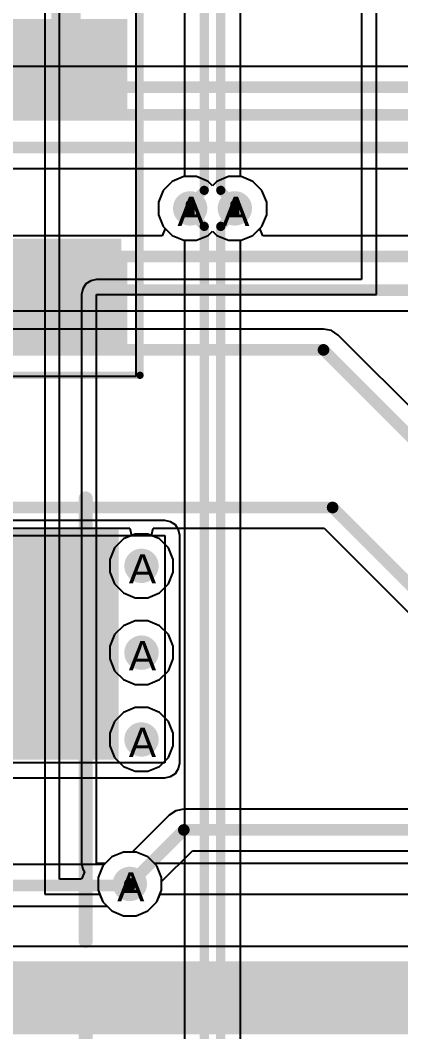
# Model space of a CAD drawing. Header units: inches. Extents: x 0 to 208, y 0 to 213.
# Drawn here: x 0.981 to 1.242, y 2.2 to 2.893 of the extents above; entities that cross this region are included whole.
import ezdxf

# ---------------------------------------------------------------- set-up
doc = ezdxf.new("R2010")
doc.units = ezdxf.units.IN
doc.header["$MEASUREMENT"] = 0
for name, color, linetype in [('Bottom Layer', 5, 'Continuous'), ('Bottom Overlay', 54, 'Continuous'), ('Bottom Paste', 16, 'Continuous'), ('Bottom Solder', 6, 'Continuous'), ('Drill Drawing', 1, 'Continuous'), ('L2_GND1', 16, 'Continuous'), ('L3_SIG1', 76, 'Continuous'), ('L4_PWR', 90, 'Continuous'), ('L5_GND2', 156, 'Continuous'), ('L6_SIG2', 130, 'Continuous'), ('L7_GND3', 216, 'Continuous'), ('Top Layer', 1, 'Continuous'), ('Top Overlay', 2, 'Continuous'), ('Via Holes', 16, 'Continuous')]:
    doc.layers.add(name, color=color, linetype=linetype)
doc.styles.add('Arial', font='', dxfattribs={"height": 0.2})
doc.styles.get('Arial').set_extended_font_data('Arial')

# ---------------------------------------------------------------- blocks, each defined once
blk = doc.blocks.new('SOT__223_B_180')
at = {"layer": 'Bottom Layer'}
for points in [[(-0.12008, 0.15945), (-0.06102, 0.15945), (-0.06102, 0.08071), (-0.12008, 0.08071)], [(-0.02953, 0.15945), (0.02953, 0.15945), (0.02953, 0.08071), (-0.02953, 0.08071)], [(0.06102, 0.15945), (0.12008, 0.15945), (0.12008, 0.08071), (0.06102, 0.08071)], [(-0.0748, -0.08071), (0.0748, -0.08071), (0.0748, -0.15945), (-0.0748, -0.15945)]]:
    blk.add_hatch(color=5, dxfattribs=at).paths.add_polyline_path(points)
at = {"layer": 'Bottom Paste'}
for points in [[(-0.12008, 0.15945), (-0.06102, 0.15945), (-0.06102, 0.08071), (-0.12008, 0.08071)], [(-0.02953, 0.15945), (0.02953, 0.15945), (0.02953, 0.08071), (-0.02953, 0.08071)], [(0.06102, 0.15945), (0.12008, 0.15945), (0.12008, 0.08071), (0.06102, 0.08071)], [(-0.0748, -0.08071), (0.0748, -0.08071), (0.0748, -0.15945), (-0.0748, -0.15945)]]:
    blk.add_hatch(color=16, dxfattribs=at).paths.add_polyline_path(points)
at = {"layer": 'Bottom Solder'}
for points in [[(-0.12408, 0.16345), (-0.05702, 0.16345), (-0.05702, 0.07671), (-0.12408, 0.07671)], [(-0.03353, 0.16345), (0.03353, 0.16345), (0.03353, 0.07671), (-0.03353, 0.07671)], [(0.05702, 0.16345), (0.12408, 0.16345), (0.12408, 0.07671), (0.05702, 0.07671)], [(-0.0788, -0.07671), (0.0788, -0.07671), (0.0788, -0.16345), (-0.0788, -0.16345)]]:
    blk.add_hatch(color=6, dxfattribs=at).paths.add_polyline_path(points)
at = {"layer": 'Bottom Overlay'}
for points in [[(-0.132, 0.126, 0.00787, 0.00787, 0), (-0.127, 0.121, 0.00787, 0.00787, 0)], [(-0.132, 0.126, 0.00787, 0.00787, 0), (-0.132, 0.116, 0.00787, 0.00787, 0)], [(-0.127, 0.121, 0.00787, 0.00787, 0), (-0.132, 0.116, 0.00787, 0.00787, 0)], [(-0.13, 0.072, 0.005, 0.005, 0), (0.13, 0.072, 0.005, 0.005, 0)], [(-0.13, 0.072, 0.005, 0.005, 0), (-0.13, -0.071, 0.005, 0.005, 0)], [(0.13, 0.072, 0.005, 0.005, 0), (0.13, -0.071, 0.005, 0.005, 0)], [(-0.13, -0.071, 0.005, 0.005, 0), (0.13, -0.071, 0.005, 0.005, 0)]]:
    blk.add_lwpolyline(points, format="xyseb", dxfattribs=at)
for points in [[(-0.13397, 0.126, 0.00394, 0.00394, 1), (-0.13003, 0.126, 0.00394, 0.00394, 1)], [(-0.13397, 0.126, 0.00394, 0.00394, 1), (-0.13003, 0.126, 0.00394, 0.00394, 1)], [(-0.12897, 0.121, 0.00394, 0.00394, 1), (-0.12503, 0.121, 0.00394, 0.00394, 1)], [(-0.12897, 0.121, 0.00394, 0.00394, 1), (-0.12503, 0.121, 0.00394, 0.00394, 1)], [(-0.13397, 0.116, 0.00394, 0.00394, 1), (-0.13003, 0.116, 0.00394, 0.00394, 1)], [(-0.13397, 0.116, 0.00394, 0.00394, 1), (-0.13003, 0.116, 0.00394, 0.00394, 1)], [(-0.13125, 0.072, 0.0025, 0.0025, 1), (-0.12875, 0.072, 0.0025, 0.0025, 1)], [(-0.13125, 0.072, 0.0025, 0.0025, 1), (-0.12875, 0.072, 0.0025, 0.0025, 1)], [(0.12875, 0.072, 0.0025, 0.0025, 1), (0.13125, 0.072, 0.0025, 0.0025, 1)], [(0.12875, 0.072, 0.0025, 0.0025, 1), (0.13125, 0.072, 0.0025, 0.0025, 1)], [(-0.13125, -0.071, 0.0025, 0.0025, 1), (-0.12875, -0.071, 0.0025, 0.0025, 1)], [(-0.13125, -0.071, 0.0025, 0.0025, 1), (-0.12875, -0.071, 0.0025, 0.0025, 1)], [(0.12875, -0.071, 0.0025, 0.0025, 1), (0.13125, -0.071, 0.0025, 0.0025, 1)], [(0.12875, -0.071, 0.0025, 0.0025, 1), (0.13125, -0.071, 0.0025, 0.0025, 1)]]:
    blk.add_lwpolyline(points, format="xyseb", close=True, dxfattribs=at)
blk = doc.blocks.new('YSPIT0630A_1R0M_B_186')
at = {"layer": 'Bottom Layer'}
for points in [[(-0.11024, 0.11024), (-0.04921, 0.11024), (-0.04921, -0.11024), (-0.11024, -0.11024)], [(0.04921, 0.11024), (0.11024, 0.11024), (0.11024, -0.11024), (0.04921, -0.11024)]]:
    blk.add_hatch(color=5, dxfattribs=at).paths.add_polyline_path(points)
at = {"layer": 'Bottom Paste'}
for points in [[(-0.11024, 0.11024), (-0.04921, 0.11024), (-0.04921, -0.11024), (-0.11024, -0.11024)], [(0.04921, 0.11024), (0.11024, 0.11024), (0.11024, -0.11024), (0.04921, -0.11024)]]:
    blk.add_hatch(color=16, dxfattribs=at).paths.add_polyline_path(points)
at = {"layer": 'Bottom Solder'}
for points in [[(-0.11424, 0.11424), (-0.04521, 0.11424), (-0.04521, -0.11424), (-0.11424, -0.11424)], [(0.04521, 0.11424), (0.11424, 0.11424), (0.11424, -0.11424), (0.04521, -0.11424)]]:
    blk.add_hatch(color=6, dxfattribs=at).paths.add_polyline_path(points)
at = {"layer": 'Bottom Overlay'}
for points in [[(0.13, 0.123, 0.005, 0.005, 0), (-0.12984, 0.123, 0.005, 0.005, 0)], [(-0.12984, -0.129, 0.005, 0.005, 0), (-0.12984, 0.123, 0.005, 0.005, 0)], [(0.13, -0.129, 0.005, 0.005, 0), (0.13, 0.123, 0.005, 0.005, 0)], [(0.13, -0.129, 0.005, 0.005, 0), (-0.12984, -0.129, 0.005, 0.005, 0)]]:
    blk.add_lwpolyline(points, format="xyseb", dxfattribs=at)
for points in [[(-0.13109, 0.123, 0.0025, 0.0025, 1), (-0.12859, 0.123, 0.0025, 0.0025, 1)], [(-0.13109, 0.123, 0.0025, 0.0025, 1), (-0.12859, 0.123, 0.0025, 0.0025, 1)], [(0.12875, 0.123, 0.0025, 0.0025, 1), (0.13125, 0.123, 0.0025, 0.0025, 1)], [(0.12875, 0.123, 0.0025, 0.0025, 1), (0.13125, 0.123, 0.0025, 0.0025, 1)], [(-0.13109, -0.129, 0.0025, 0.0025, 1), (-0.12859, -0.129, 0.0025, 0.0025, 1)], [(-0.13109, -0.129, 0.0025, 0.0025, 1), (-0.12859, -0.129, 0.0025, 0.0025, 1)], [(0.12875, -0.129, 0.0025, 0.0025, 1), (0.13125, -0.129, 0.0025, 0.0025, 1)], [(0.12875, -0.129, 0.0025, 0.0025, 1), (0.13125, -0.129, 0.0025, 0.0025, 1)]]:
    blk.add_lwpolyline(points, format="xyseb", close=True, dxfattribs=at)

msp = doc.modelspace()

# ---------------------------------------------------------------- hatches: boundary and pattern name
at = {"layer": 'Bottom Layer'}
h = msp.add_hatch(color=5, dxfattribs=at)
edge = h.paths.add_edge_path()
edge.add_arc((1.09735, 2.764), 0.01181, 0, 360)
h = msp.add_hatch(color=5, dxfattribs=at)
edge = h.paths.add_edge_path()
edge.add_arc((1.12798, 2.764), 0.01181, 0, 360)
msp.add_hatch(color=5, dxfattribs=at).paths.add_polyline_path([(0.58832, 2.668), (1.05024, 2.668), (1.05024, 2.7433), (0.58832, 2.7433)])
h = msp.add_hatch(color=5, dxfattribs=at)
edge = h.paths.add_edge_path()
edge.add_arc((1.064, 2.519), 0.01181, 0, 360)
h = msp.add_hatch(color=5, dxfattribs=at)
edge = h.paths.add_edge_path()
edge.add_arc((1.064, 2.4595), 0.01181, 0, 360)
h = msp.add_hatch(color=5, dxfattribs=at)
edge = h.paths.add_edge_path()
edge.add_arc((1.064, 2.4), 0.01181, 0, 360)
h = msp.add_hatch(color=5, dxfattribs=at)
edge = h.paths.add_edge_path()
edge.add_arc((1.056, 2.301), 0.01181, 0, 360)
at = {"layer": 'L2_GND1'}
h = msp.add_hatch(color=16, dxfattribs=at)
edge = h.paths.add_edge_path()
edge.add_arc((1.09735, 2.764), 0.01181, 0, 360)
h = msp.add_hatch(color=16, dxfattribs=at)
edge = h.paths.add_edge_path()
edge.add_arc((1.12798, 2.764), 0.01181, 0, 360)
h = msp.add_hatch(color=16, dxfattribs=at)
edge = h.paths.add_edge_path()
edge.add_arc((1.064, 2.519), 0.01181, 0, 360)
h = msp.add_hatch(color=16, dxfattribs=at)
edge = h.paths.add_edge_path()
edge.add_arc((1.064, 2.4595), 0.01181, 0, 360)
h = msp.add_hatch(color=16, dxfattribs=at)
edge = h.paths.add_edge_path()
edge.add_arc((1.064, 2.4), 0.01181, 0, 360)
h = msp.add_hatch(color=16, dxfattribs=at)
edge = h.paths.add_edge_path()
edge.add_arc((1.056, 2.301), 0.01181, 0, 360)
at = {"layer": 'L3_SIG1'}
h = msp.add_hatch(color=76, dxfattribs=at)
edge = h.paths.add_edge_path()
edge.add_arc((1.09735, 2.764), 0.01181, 0, 360)
h = msp.add_hatch(color=76, dxfattribs=at)
edge = h.paths.add_edge_path()
edge.add_arc((1.12798, 2.764), 0.01181, 0, 360)
h = msp.add_hatch(color=76, dxfattribs=at)
edge = h.paths.add_edge_path()
edge.add_arc((1.064, 2.519), 0.01181, 0, 360)
h = msp.add_hatch(color=76, dxfattribs=at)
edge = h.paths.add_edge_path()
edge.add_arc((1.064, 2.4595), 0.01181, 0, 360)
h = msp.add_hatch(color=76, dxfattribs=at)
edge = h.paths.add_edge_path()
edge.add_arc((1.064, 2.4), 0.01181, 0, 360)
h = msp.add_hatch(color=76, dxfattribs=at)
edge = h.paths.add_edge_path()
edge.add_arc((1.056, 2.301), 0.01181, 0, 360)
at = {"layer": 'L4_PWR'}
h = msp.add_hatch(color=90, dxfattribs=at)
edge = h.paths.add_edge_path()
edge.add_arc((1.09735, 2.764), 0.01181, 0, 360)
h = msp.add_hatch(color=90, dxfattribs=at)
edge = h.paths.add_edge_path()
edge.add_arc((1.12798, 2.764), 0.01181, 0, 360)
h = msp.add_hatch(color=90, dxfattribs=at)
edge = h.paths.add_edge_path()
edge.add_arc((1.064, 2.519), 0.01181, 0, 360)
h = msp.add_hatch(color=90, dxfattribs=at)
edge = h.paths.add_edge_path()
edge.add_arc((1.064, 2.4595), 0.01181, 0, 360)
h = msp.add_hatch(color=90, dxfattribs=at)
edge = h.paths.add_edge_path()
edge.add_arc((1.064, 2.4), 0.01181, 0, 360)
h = msp.add_hatch(color=90, dxfattribs=at)
edge = h.paths.add_edge_path()
edge.add_arc((1.056, 2.301), 0.01181, 0, 360)
at = {"layer": 'L5_GND2'}
h = msp.add_hatch(color=156, dxfattribs=at)
edge = h.paths.add_edge_path()
edge.add_arc((1.09735, 2.764), 0.01181, 0, 360)
h = msp.add_hatch(color=156, dxfattribs=at)
edge = h.paths.add_edge_path()
edge.add_arc((1.12798, 2.764), 0.01181, 0, 360)
h = msp.add_hatch(color=156, dxfattribs=at)
edge = h.paths.add_edge_path()
edge.add_arc((1.064, 2.519), 0.01181, 0, 360)
h = msp.add_hatch(color=156, dxfattribs=at)
edge = h.paths.add_edge_path()
edge.add_arc((1.064, 2.4595), 0.01181, 0, 360)
h = msp.add_hatch(color=156, dxfattribs=at)
edge = h.paths.add_edge_path()
edge.add_arc((1.064, 2.4), 0.01181, 0, 360)
h = msp.add_hatch(color=156, dxfattribs=at)
edge = h.paths.add_edge_path()
edge.add_arc((1.056, 2.301), 0.01181, 0, 360)
at = {"layer": 'L6_SIG2'}
h = msp.add_hatch(color=130, dxfattribs=at)
edge = h.paths.add_edge_path()
edge.add_arc((1.09735, 2.764), 0.01181, 0, 360)
h = msp.add_hatch(color=130, dxfattribs=at)
edge = h.paths.add_edge_path()
edge.add_arc((1.12798, 2.764), 0.01181, 0, 360)
h = msp.add_hatch(color=130, dxfattribs=at)
edge = h.paths.add_edge_path()
edge.add_arc((1.064, 2.519), 0.01181, 0, 360)
h = msp.add_hatch(color=130, dxfattribs=at)
edge = h.paths.add_edge_path()
edge.add_arc((1.064, 2.4595), 0.01181, 0, 360)
h = msp.add_hatch(color=130, dxfattribs=at)
edge = h.paths.add_edge_path()
edge.add_arc((1.064, 2.4), 0.01181, 0, 360)
h = msp.add_hatch(color=130, dxfattribs=at)
edge = h.paths.add_edge_path()
edge.add_arc((1.056, 2.301), 0.01181, 0, 360)
at = {"layer": 'L7_GND3'}
h = msp.add_hatch(color=216, dxfattribs=at)
edge = h.paths.add_edge_path()
edge.add_arc((1.09735, 2.764), 0.01181, 0, 360)
h = msp.add_hatch(color=216, dxfattribs=at)
edge = h.paths.add_edge_path()
edge.add_arc((1.12798, 2.764), 0.01181, 0, 360)
h = msp.add_hatch(color=216, dxfattribs=at)
edge = h.paths.add_edge_path()
edge.add_arc((1.064, 2.519), 0.01181, 0, 360)
h = msp.add_hatch(color=216, dxfattribs=at)
edge = h.paths.add_edge_path()
edge.add_arc((1.064, 2.4595), 0.01181, 0, 360)
h = msp.add_hatch(color=216, dxfattribs=at)
edge = h.paths.add_edge_path()
edge.add_arc((1.064, 2.4), 0.01181, 0, 360)
h = msp.add_hatch(color=216, dxfattribs=at)
edge = h.paths.add_edge_path()
edge.add_arc((1.056, 2.301), 0.01181, 0, 360)
at = {"layer": 'Top Layer'}
h = msp.add_hatch(color=1, dxfattribs=at)
edge = h.paths.add_edge_path()
edge.add_arc((1.09735, 2.764), 0.01181, 0, 360)
h = msp.add_hatch(color=1, dxfattribs=at)
edge = h.paths.add_edge_path()
edge.add_arc((1.12798, 2.764), 0.01181, 0, 360)
h = msp.add_hatch(color=1, dxfattribs=at)
edge = h.paths.add_edge_path()
edge.add_arc((1.064, 2.519), 0.01181, 0, 360)
h = msp.add_hatch(color=1, dxfattribs=at)
edge = h.paths.add_edge_path()
edge.add_arc((1.064, 2.4595), 0.01181, 0, 360)
h = msp.add_hatch(color=1, dxfattribs=at)
edge = h.paths.add_edge_path()
edge.add_arc((1.064, 2.4), 0.01181, 0, 360)
h = msp.add_hatch(color=1, dxfattribs=at)
edge = h.paths.add_edge_path()
edge.add_arc((1.056, 2.301), 0.01181, 0, 360)
at = {"layer": 'Via Holes'}
h = msp.add_hatch(color=7, dxfattribs=at)
edge = h.paths.add_edge_path()
edge.add_arc((1.09735, 2.764), 0.00591, 0, 360)
h = msp.add_hatch(color=7, dxfattribs=at)
edge = h.paths.add_edge_path()
edge.add_arc((1.12798, 2.764), 0.00591, 0, 360)
h = msp.add_hatch(color=7, dxfattribs=at)
edge = h.paths.add_edge_path()
edge.add_arc((1.064, 2.519), 0.00591, 0, 360)
h = msp.add_hatch(color=7, dxfattribs=at)
edge = h.paths.add_edge_path()
edge.add_arc((1.064, 2.4595), 0.00591, 0, 360)
h = msp.add_hatch(color=7, dxfattribs=at)
edge = h.paths.add_edge_path()
edge.add_arc((1.064, 2.4), 0.00591, 0, 360)
h = msp.add_hatch(color=7, dxfattribs=at)
edge = h.paths.add_edge_path()
edge.add_arc((1.056, 2.301), 0.00591, 0, 360)

# ---------------------------------------------------------------- linework, layer by layer
at = {"layer": 'Bottom Layer'}
for p, q in [((1.13175, 2.78581), (1.13175, 3.18981)), ((1.09358, 3.03561), (1.09358, 2.78581)), ((1.06043, 2.649), (1.06043, 2.912)), ((1.06043, 2.649), (1.06043, 2.912)), ((1.085, 2.78249), (1.07886, 2.77635)), ((1.09302, 2.78581), (1.085, 2.78249)), ((1.09358, 2.78581), (1.09302, 2.78581)), ((1.13231, 2.78581), (1.13175, 2.78581)), ((1.14033, 2.78249), (1.13231, 2.78581)), ((1.14647, 2.77635), (1.14033, 2.78249)), ((1.07886, 2.77635), (1.07554, 2.76834)), ((1.14979, 2.76834), (1.14647, 2.77635)), ((1.07554, 2.76834), (1.07554, 2.75966)), ((1.14979, 2.75966), (1.14979, 2.76834)), ((1.07554, 2.75966), (1.07886, 2.75165)), ((1.14647, 2.75165), (1.14979, 2.75966)), ((1.07886, 2.75165), (1.085, 2.74551)), ((1.085, 2.74551), (1.09302, 2.74219)), ((1.10169, 2.74219), (1.10971, 2.74551)), ((1.10971, 2.74551), (1.11267, 2.74847)), ((1.11267, 2.74847), (1.11562, 2.74551)), ((1.11562, 2.74551), (1.12364, 2.74219)), ((1.13231, 2.74219), (1.14033, 2.74551)), ((1.14033, 2.74551), (1.14647, 2.75165)), ((1.09302, 2.74219), (1.10169, 2.74219)), ((1.12364, 2.74219), (1.13231, 2.74219)), ((0.809, 2.649), (1.06043, 2.649)), ((0.81449, 2.649), (1.06043, 2.649)), ((1.08, 2.55), (0.825, 2.55)), ((1.0839, 2.54922), (1.08, 2.55)), ((1.08721, 2.54701), (1.0839, 2.54922)), ((1.08942, 2.54371), (1.08721, 2.54701)), ((0.825, 2.5398), (1.08, 2.5398)), ((1.08, 2.5398), (1.08, 2.384)), ((1.0902, 2.5398), (1.08942, 2.54371)), ((1.0902, 2.384), (1.0902, 2.5398)), ((1.08, 2.384), (0.825, 2.384)), ((1.08721, 2.37679), (1.08942, 2.3801)), ((1.08942, 2.3801), (1.0902, 2.384)), ((0.825, 2.3738), (1.08, 2.3738)), ((1.08, 2.3738), (1.0839, 2.37458)), ((1.0839, 2.37458), (1.08721, 2.37679)), ((1.08754, 2.35119), (1.08291, 2.34809)), ((1.093, 2.35227), (1.08754, 2.35119)), ((2.23249, 2.35227), (1.093, 2.35227)), ((1.093, 2.35227), (1.093, 2.35227)), ((1.08291, 2.34809), (1.05762, 2.32281)), ((1.08291, 2.34809), (1.08291, 2.34809)), ((1.05166, 2.32281), (1.04365, 2.31949)), ((1.05762, 2.32281), (1.05166, 2.32281)), ((1.07781, 2.30262), (1.09891, 2.32373)), ((1.09891, 2.32373), (2.27434, 2.32373)), ((1.04365, 2.31949), (1.03751, 2.31335)), ((1.03751, 2.31335), (1.03419, 2.30534)), ((1.03419, 2.30534), (1.03419, 2.29666)), ((1.07781, 2.29666), (1.07781, 2.30262)), ((1.03419, 2.29666), (1.03751, 2.28865)), ((1.07449, 2.28865), (1.07781, 2.29666)), ((1.03751, 2.28865), (1.04365, 2.28251)), ((1.06835, 2.28251), (1.07449, 2.28865)), ((1.04365, 2.28251), (1.05166, 2.27919)), ((1.06034, 2.27919), (1.06835, 2.28251)), ((1.05166, 2.27919), (1.06034, 2.27919)), ((2.23724, 2.25817), (0.5872, 2.25817))]:
    msp.add_line(p, q, dxfattribs=at)
for points in [[(1.107, 2.77635, 0.00633, 0.00633, 0), (1.107, 3.19927, 0.00633, 0.00633, 0)], [(1.11833, 2.77635, 0.00633, 0.00633, 0), (1.11833, 3.19927, 0.00633, 0.00633, 0)], [(1.01227, 2.87982, 0.02, 0.02, 0), (1.01227, 2.95854, 0.02, 0.02, 0)], [(0.99176, 2.8593, 0.02, 0.02, 0), (1.01227, 2.87982, 0.02, 0.02, 0)], [(0.94, 2.8593, 0.02, 0.02, 0), (0.99176, 2.8593, 0.02, 0.02, 0)], [(1.09735, 2.76671, 0.00633, 0.00633, 0), (1.107, 2.77635, 0.00633, 0.00633, 0)], [(1.11833, 2.77635, 0.00633, 0.00633, 0), (1.12798, 2.76671, 0.00633, 0.00633, 0)], [(1.09735, 2.764, 0.00633, 0.00633, 0), (1.09735, 2.76671, 0.00633, 0.00633, 0)], [(1.12798, 2.764, 0.00633, 0.00633, 0), (1.12798, 2.76671, 0.00633, 0.00633, 0)], [(1.056, 2.301, 0.008, 0.008, 0), (1.093, 2.338, 0.008, 0.008, 0)], [(1.093, 2.338, 0.008, 0.008, 0), (3.682, 2.338, 0.008, 0.008, 0)], [(0.53894, 2.22287, 0.05, 0.05, 0), (5.03359, 2.22287, 0.05, 0.05, 0)]]:
    msp.add_lwpolyline(points, format="xyseb", dxfattribs=at)
for points in [[(1.00727, 2.87982, 0.01, 0.01, 1), (1.01727, 2.87982, 0.01, 0.01, 1)], [(1.00727, 2.87982, 0.01, 0.01, 1), (1.01727, 2.87982, 0.01, 0.01, 1)], [(0.98676, 2.8593, 0.01, 0.01, 1), (0.99676, 2.8593, 0.01, 0.01, 1)], [(0.98676, 2.8593, 0.01, 0.01, 1), (0.99676, 2.8593, 0.01, 0.01, 1)], [(1.10542, 2.77635, 0.00316, 0.00316, 1), (1.10858, 2.77635, 0.00316, 0.00316, 1)], [(1.10542, 2.77635, 0.00316, 0.00316, 1), (1.10858, 2.77635, 0.00316, 0.00316, 1)], [(1.11675, 2.77635, 0.00316, 0.00316, 1), (1.11991, 2.77635, 0.00316, 0.00316, 1)], [(1.11675, 2.77635, 0.00316, 0.00316, 1), (1.11991, 2.77635, 0.00316, 0.00316, 1)], [(1.09577, 2.76671, 0.00316, 0.00316, 1), (1.09894, 2.76671, 0.00316, 0.00316, 1)], [(1.09577, 2.76671, 0.00316, 0.00316, 1), (1.09894, 2.76671, 0.00316, 0.00316, 1)], [(1.09577, 2.764, 0.00316, 0.00316, 1), (1.09894, 2.764, 0.00316, 0.00316, 1)], [(1.12639, 2.76671, 0.00316, 0.00316, 1), (1.12956, 2.76671, 0.00316, 0.00316, 1)], [(1.12639, 2.76671, 0.00316, 0.00316, 1), (1.12956, 2.76671, 0.00316, 0.00316, 1)], [(1.12639, 2.764, 0.00316, 0.00316, 1), (1.12956, 2.764, 0.00316, 0.00316, 1)], [(1.091, 2.338, 0.004, 0.004, 1), (1.095, 2.338, 0.004, 0.004, 1)], [(1.091, 2.338, 0.004, 0.004, 1), (1.095, 2.338, 0.004, 0.004, 1)], [(1.054, 2.301, 0.004, 0.004, 1), (1.058, 2.301, 0.004, 0.004, 1)]]:
    msp.add_lwpolyline(points, format="xyseb", close=True, dxfattribs=at)
at = {"layer": 'L2_GND1'}
for p, q in [((1.085, 2.78249), (1.07886, 2.77635)), ((1.09302, 2.78581), (1.085, 2.78249)), ((1.10169, 2.78581), (1.09302, 2.78581)), ((1.10971, 2.78249), (1.10169, 2.78581)), ((1.11267, 2.77953), (1.10971, 2.78249)), ((1.11562, 2.78249), (1.11267, 2.77953)), ((1.12364, 2.78581), (1.11562, 2.78249)), ((1.13231, 2.78581), (1.12364, 2.78581)), ((1.14033, 2.78249), (1.13231, 2.78581)), ((1.14647, 2.77635), (1.14033, 2.78249)), ((1.07886, 2.77635), (1.07554, 2.76834)), ((1.14979, 2.76834), (1.14647, 2.77635)), ((1.07554, 2.76834), (1.07554, 2.75966)), ((1.14979, 2.75966), (1.14979, 2.76834)), ((1.07554, 2.75966), (1.07886, 2.75165)), ((1.14647, 2.75165), (1.14979, 2.75966)), ((1.07886, 2.75165), (1.085, 2.74551)), ((1.085, 2.74551), (1.09302, 2.74219)), ((1.10169, 2.74219), (1.10971, 2.74551)), ((1.10971, 2.74551), (1.11267, 2.74847)), ((1.11267, 2.74847), (1.11562, 2.74551)), ((1.11562, 2.74551), (1.12364, 2.74219)), ((1.13231, 2.74219), (1.14033, 2.74551)), ((1.14033, 2.74551), (1.14647, 2.75165)), ((1.09302, 2.74219), (1.10169, 2.74219)), ((1.12364, 2.74219), (1.13231, 2.74219)), ((1.05164, 2.53749), (1.04551, 2.53136)), ((1.05966, 2.54081), (1.05164, 2.53749)), ((1.06834, 2.54081), (1.05966, 2.54081)), ((1.07635, 2.53749), (1.06834, 2.54081)), ((1.08249, 2.53136), (1.07635, 2.53749)), ((1.04551, 2.53136), (1.04219, 2.52334)), ((1.08581, 2.52334), (1.08249, 2.53136)), ((1.04219, 2.52334), (1.04219, 2.51466)), ((1.08581, 2.51466), (1.08581, 2.52334)), ((1.04219, 2.51466), (1.04551, 2.50665)), ((1.08249, 2.50665), (1.08581, 2.51466)), ((1.04551, 2.50665), (1.05164, 2.50051)), ((1.07635, 2.50051), (1.08249, 2.50665)), ((1.05164, 2.50051), (1.05966, 2.49719)), ((1.05966, 2.49719), (1.06834, 2.49719)), ((1.06834, 2.49719), (1.07635, 2.50051)), ((1.05164, 2.47799), (1.04551, 2.47186)), ((1.05966, 2.48131), (1.05164, 2.47799)), ((1.06834, 2.48131), (1.05966, 2.48131)), ((1.07635, 2.47799), (1.06834, 2.48131)), ((1.08249, 2.47186), (1.07635, 2.47799)), ((1.04551, 2.47186), (1.04219, 2.46384)), ((1.08581, 2.46384), (1.08249, 2.47186)), ((1.04219, 2.46384), (1.04219, 2.45516)), ((1.08581, 2.45516), (1.08581, 2.46384)), ((1.04219, 2.45516), (1.04551, 2.44715)), ((1.08249, 2.44715), (1.08581, 2.45516)), ((1.04551, 2.44715), (1.05164, 2.44101)), ((1.05164, 2.44101), (1.05966, 2.43769)), ((1.06834, 2.43769), (1.07635, 2.44101)), ((1.07635, 2.44101), (1.08249, 2.44715)), ((1.05966, 2.43769), (1.06834, 2.43769)), ((1.05966, 2.42181), (1.05164, 2.41849)), ((1.06834, 2.42181), (1.05966, 2.42181)), ((1.07635, 2.41849), (1.06834, 2.42181)), ((1.05164, 2.41849), (1.04551, 2.41236)), ((1.08249, 2.41236), (1.07635, 2.41849)), ((1.04551, 2.41236), (1.04219, 2.40434)), ((1.08581, 2.40434), (1.08249, 2.41236)), ((1.04219, 2.40434), (1.04219, 2.39566)), ((1.08581, 2.39566), (1.08581, 2.40434)), ((1.04219, 2.39566), (1.04551, 2.38765)), ((1.08249, 2.38765), (1.08581, 2.39566)), ((1.04551, 2.38765), (1.05164, 2.38151)), ((1.07635, 2.38151), (1.08249, 2.38765)), ((1.05164, 2.38151), (1.05966, 2.37819)), ((1.05966, 2.37819), (1.06834, 2.37819)), ((1.06834, 2.37819), (1.07635, 2.38151)), ((1.05166, 2.32281), (1.04365, 2.31949)), ((1.06034, 2.32281), (1.05166, 2.32281)), ((1.06835, 2.31949), (1.06034, 2.32281)), ((1.04365, 2.31949), (1.03751, 2.31335)), ((1.07449, 2.31335), (1.06835, 2.31949)), ((1.03751, 2.31335), (1.03419, 2.30534)), ((1.07781, 2.30534), (1.07449, 2.31335)), ((1.03419, 2.30534), (1.03419, 2.29666)), ((1.07781, 2.29666), (1.07781, 2.30534)), ((1.03419, 2.29666), (1.03751, 2.28865)), ((1.07449, 2.28865), (1.07781, 2.29666)), ((1.03751, 2.28865), (1.04365, 2.28251)), ((1.06835, 2.28251), (1.07449, 2.28865)), ((1.04365, 2.28251), (1.05166, 2.27919)), ((1.06034, 2.27919), (1.06835, 2.28251)), ((1.05166, 2.27919), (1.06034, 2.27919))]:
    msp.add_line(p, q, dxfattribs=at)
at = {"layer": 'L3_SIG1'}
for p, q in [((1.80016, 2.86134), (0.59185, 2.86134)), ((0.66265, 2.79135), (1.32218, 2.79135)), ((1.085, 2.78249), (1.07886, 2.77635)), ((1.09302, 2.78581), (1.085, 2.78249)), ((1.10169, 2.78581), (1.09302, 2.78581)), ((1.10971, 2.78249), (1.10169, 2.78581)), ((1.11267, 2.77953), (1.10971, 2.78249)), ((1.11562, 2.78249), (1.11267, 2.77953)), ((1.12364, 2.78581), (1.11562, 2.78249)), ((1.13231, 2.78581), (1.12364, 2.78581)), ((1.14033, 2.78249), (1.13231, 2.78581)), ((1.14647, 2.77635), (1.14033, 2.78249)), ((1.07886, 2.77635), (1.07554, 2.76834)), ((1.14979, 2.76834), (1.14647, 2.77635)), ((1.07554, 2.76834), (1.07554, 2.75966)), ((1.14979, 2.75966), (1.14979, 2.76834)), ((1.07554, 2.75966), (1.07886, 2.75165)), ((1.14647, 2.75165), (1.14979, 2.75966)), ((1.08023, 2.75027), (1.07816, 2.74527)), ((1.07886, 2.75165), (1.08023, 2.75027)), ((1.1451, 2.75027), (1.14647, 2.75165)), ((1.14717, 2.74527), (1.1451, 2.75027)), ((1.07816, 2.74527), (0.691, 2.74527)), ((1.56107, 2.74527), (1.14717, 2.74527)), ((0.70091, 2.69373), (1.81993, 2.69373)), ((1.05164, 2.53749), (1.04551, 2.53136)), ((1.05966, 2.54081), (1.05164, 2.53749)), ((1.06834, 2.54081), (1.05966, 2.54081)), ((1.07635, 2.53749), (1.06834, 2.54081)), ((1.08249, 2.53136), (1.07635, 2.53749)), ((1.04551, 2.53136), (1.04219, 2.52334)), ((1.08581, 2.52334), (1.08249, 2.53136)), ((1.04219, 2.52334), (1.04219, 2.51466)), ((1.08581, 2.51466), (1.08581, 2.52334)), ((1.04219, 2.51466), (1.04551, 2.50665)), ((1.08249, 2.50665), (1.08581, 2.51466)), ((1.04551, 2.50665), (1.05164, 2.50051)), ((1.07635, 2.50051), (1.08249, 2.50665)), ((1.05164, 2.50051), (1.05966, 2.49719)), ((1.05966, 2.49719), (1.06834, 2.49719)), ((1.06834, 2.49719), (1.07635, 2.50051)), ((1.05164, 2.47799), (1.04551, 2.47186)), ((1.05966, 2.48131), (1.05164, 2.47799)), ((1.06834, 2.48131), (1.05966, 2.48131)), ((1.07635, 2.47799), (1.06834, 2.48131)), ((1.08249, 2.47186), (1.07635, 2.47799)), ((1.04551, 2.47186), (1.04219, 2.46384)), ((1.08581, 2.46384), (1.08249, 2.47186)), ((1.04219, 2.46384), (1.04219, 2.45516)), ((1.08581, 2.45516), (1.08581, 2.46384)), ((1.04219, 2.45516), (1.04551, 2.44715)), ((1.08249, 2.44715), (1.08581, 2.45516)), ((1.04551, 2.44715), (1.05164, 2.44101)), ((1.05164, 2.44101), (1.05966, 2.43769)), ((1.06834, 2.43769), (1.07635, 2.44101)), ((1.07635, 2.44101), (1.08249, 2.44715)), ((1.05966, 2.43769), (1.06834, 2.43769)), ((1.05966, 2.42181), (1.05164, 2.41849)), ((1.06834, 2.42181), (1.05966, 2.42181)), ((1.07635, 2.41849), (1.06834, 2.42181)), ((1.05164, 2.41849), (1.04551, 2.41236)), ((1.08249, 2.41236), (1.07635, 2.41849)), ((1.04551, 2.41236), (1.04219, 2.40434)), ((1.08581, 2.40434), (1.08249, 2.41236)), ((1.04219, 2.40434), (1.04219, 2.39566)), ((1.08581, 2.39566), (1.08581, 2.40434)), ((1.04219, 2.39566), (1.04551, 2.38765)), ((1.08249, 2.38765), (1.08581, 2.39566)), ((1.04551, 2.38765), (1.05164, 2.38151)), ((1.07635, 2.38151), (1.08249, 2.38765)), ((1.05164, 2.38151), (1.05966, 2.37819)), ((1.05966, 2.37819), (1.06834, 2.37819)), ((1.06834, 2.37819), (1.07635, 2.38151)), ((1.05166, 2.32281), (1.04365, 2.31949)), ((1.06034, 2.32281), (1.05166, 2.32281)), ((1.06835, 2.31949), (1.06034, 2.32281)), ((1.04365, 2.31949), (1.03751, 2.31335)), ((1.07449, 2.31335), (1.06835, 2.31949)), ((1.03751, 2.31335), (1.03419, 2.30534)), ((1.07781, 2.30534), (1.07449, 2.31335)), ((1.03419, 2.30534), (1.03419, 2.29666)), ((1.07781, 2.29666), (1.07781, 2.30534)), ((1.03419, 2.29666), (1.03751, 2.28865)), ((1.07449, 2.28865), (1.07781, 2.29666)), ((1.03751, 2.28865), (1.04365, 2.28251)), ((1.06835, 2.28251), (1.07449, 2.28865)), ((1.04365, 2.28251), (1.05166, 2.27919)), ((1.06034, 2.27919), (1.06835, 2.28251)), ((1.05166, 2.27919), (1.06034, 2.27919))]:
    msp.add_line(p, q, dxfattribs=at)
for points in [[(0.58593, 2.84707, 0.008, 0.008, 0), (1.80607, 2.84707, 0.008, 0.008, 0)], [(0.562, 2.828, 0.008, 0.008, 0), (1.82193, 2.828, 0.008, 0.008, 0)], [(0.65673, 2.80562, 0.008, 0.008, 0), (2.34457, 2.80562, 0.008, 0.008, 0)], [(0.691, 2.731, 0.008, 0.008, 0), (2.398, 2.731, 0.008, 0.008, 0)], [(0.695, 2.708, 0.008, 0.008, 0), (2.424, 2.708, 0.008, 0.008, 0)]]:
    msp.add_lwpolyline(points, format="xyseb", dxfattribs=at)
at = {"layer": 'L4_PWR'}
for p, q in [((1.2148, 3.48357), (1.2148, 2.7152)), ((1.225, 2.705), (1.225, 3.48357)), ((0.99768, 3.32297), (0.99768, 2.3042)), ((1.00788, 2.3042), (1.00788, 3.32398)), ((1.085, 2.78249), (1.07886, 2.77635)), ((1.09302, 2.78581), (1.085, 2.78249)), ((1.10169, 2.78581), (1.09302, 2.78581)), ((1.10971, 2.78249), (1.10169, 2.78581)), ((1.11267, 2.77953), (1.10971, 2.78249)), ((1.11562, 2.78249), (1.11267, 2.77953)), ((1.12364, 2.78581), (1.11562, 2.78249)), ((1.13231, 2.78581), (1.12364, 2.78581)), ((1.14033, 2.78249), (1.13231, 2.78581)), ((1.14647, 2.77635), (1.14033, 2.78249)), ((1.07886, 2.77635), (1.07554, 2.76834)), ((1.14979, 2.76834), (1.14647, 2.77635)), ((1.07554, 2.76834), (1.07554, 2.75966)), ((1.14979, 2.75966), (1.14979, 2.76834)), ((1.07554, 2.75966), (1.07886, 2.75165)), ((1.14647, 2.75165), (1.14979, 2.75966)), ((1.07886, 2.75165), (1.085, 2.74551)), ((1.085, 2.74551), (1.09302, 2.74219)), ((1.10169, 2.74219), (1.10971, 2.74551)), ((1.10971, 2.74551), (1.11267, 2.74847)), ((1.11267, 2.74847), (1.11562, 2.74551)), ((1.11562, 2.74551), (1.12364, 2.74219)), ((1.13231, 2.74219), (1.14033, 2.74551)), ((1.14033, 2.74551), (1.14647, 2.75165)), ((1.09302, 2.74219), (1.10169, 2.74219)), ((1.12364, 2.74219), (1.13231, 2.74219)), ((1.02591, 2.71221), (1.0237, 2.7089)), ((1.02921, 2.71442), (1.02591, 2.71221)), ((1.03311, 2.7152), (1.02921, 2.71442)), ((1.2148, 2.7152), (1.03311, 2.7152)), ((1.0237, 2.7089), (1.02292, 2.705)), ((1.02292, 2.705), (1.02292, 2.315)), ((1.03311, 2.315), (1.03311, 2.705)), ((1.03311, 2.705), (1.225, 2.705)), ((1.05166, 2.32281), (1.04365, 2.31949)), ((1.06034, 2.32281), (1.05166, 2.32281)), ((1.06835, 2.31949), (1.06034, 2.32281)), ((1.04365, 2.31949), (1.03915, 2.315)), ((1.07285, 2.315), (1.06835, 2.31949)), ((1.02292, 2.315), (1.0237, 2.3111)), ((1.02497, 2.3092), (1.02315, 2.30465)), ((1.0237, 2.3111), (1.02497, 2.3092)), ((1.03915, 2.315), (1.03311, 2.315)), ((2.254, 2.315), (1.07285, 2.315)), ((0.99768, 2.3042), (0.99768, 2.294)), ((1.02275, 2.3042), (1.00788, 2.3042)), ((1.02315, 2.30465), (1.02275, 2.3042)), ((0.99768, 2.294), (1.03529, 2.294)), ((1.03529, 2.294), (1.03751, 2.28865)), ((1.03751, 2.28865), (1.04365, 2.28251)), ((1.06835, 2.28251), (1.07449, 2.28865)), ((1.07449, 2.28865), (1.07671, 2.294)), ((1.07671, 2.294), (2.23395, 2.294)), ((1.04365, 2.28251), (1.05166, 2.27919)), ((1.06034, 2.27919), (1.06835, 2.28251)), ((1.05166, 2.27919), (1.06034, 2.27919))]:
    msp.add_line(p, q, dxfattribs=at)
at = {"layer": 'L5_GND2'}
for p, q in [((1.085, 2.78249), (1.07886, 2.77635)), ((1.09302, 2.78581), (1.085, 2.78249)), ((1.10169, 2.78581), (1.09302, 2.78581)), ((1.10971, 2.78249), (1.10169, 2.78581)), ((1.11267, 2.77953), (1.10971, 2.78249)), ((1.11562, 2.78249), (1.11267, 2.77953)), ((1.12364, 2.78581), (1.11562, 2.78249)), ((1.13231, 2.78581), (1.12364, 2.78581)), ((1.14033, 2.78249), (1.13231, 2.78581)), ((1.14647, 2.77635), (1.14033, 2.78249)), ((1.07886, 2.77635), (1.07554, 2.76834)), ((1.14979, 2.76834), (1.14647, 2.77635)), ((1.07554, 2.76834), (1.07554, 2.75966)), ((1.14979, 2.75966), (1.14979, 2.76834)), ((1.07554, 2.75966), (1.07886, 2.75165)), ((1.14647, 2.75165), (1.14979, 2.75966)), ((1.07886, 2.75165), (1.085, 2.74551)), ((1.085, 2.74551), (1.09302, 2.74219)), ((1.10169, 2.74219), (1.10971, 2.74551)), ((1.10971, 2.74551), (1.11267, 2.74847)), ((1.11267, 2.74847), (1.11562, 2.74551)), ((1.11562, 2.74551), (1.12364, 2.74219)), ((1.13231, 2.74219), (1.14033, 2.74551)), ((1.14033, 2.74551), (1.14647, 2.75165)), ((1.09302, 2.74219), (1.10169, 2.74219)), ((1.12364, 2.74219), (1.13231, 2.74219)), ((1.05164, 2.53749), (1.04551, 2.53136)), ((1.05966, 2.54081), (1.05164, 2.53749)), ((1.06834, 2.54081), (1.05966, 2.54081)), ((1.07635, 2.53749), (1.06834, 2.54081)), ((1.08249, 2.53136), (1.07635, 2.53749)), ((1.04551, 2.53136), (1.04219, 2.52334)), ((1.08581, 2.52334), (1.08249, 2.53136)), ((1.04219, 2.52334), (1.04219, 2.51466)), ((1.08581, 2.51466), (1.08581, 2.52334)), ((1.04219, 2.51466), (1.04551, 2.50665)), ((1.08249, 2.50665), (1.08581, 2.51466)), ((1.04551, 2.50665), (1.05164, 2.50051)), ((1.07635, 2.50051), (1.08249, 2.50665)), ((1.05164, 2.50051), (1.05966, 2.49719)), ((1.05966, 2.49719), (1.06834, 2.49719)), ((1.06834, 2.49719), (1.07635, 2.50051)), ((1.05164, 2.47799), (1.04551, 2.47186)), ((1.05966, 2.48131), (1.05164, 2.47799)), ((1.06834, 2.48131), (1.05966, 2.48131)), ((1.07635, 2.47799), (1.06834, 2.48131)), ((1.08249, 2.47186), (1.07635, 2.47799)), ((1.04551, 2.47186), (1.04219, 2.46384)), ((1.08581, 2.46384), (1.08249, 2.47186)), ((1.04219, 2.46384), (1.04219, 2.45516)), ((1.08581, 2.45516), (1.08581, 2.46384)), ((1.04219, 2.45516), (1.04551, 2.44715)), ((1.08249, 2.44715), (1.08581, 2.45516)), ((1.04551, 2.44715), (1.05164, 2.44101)), ((1.05164, 2.44101), (1.05966, 2.43769)), ((1.06834, 2.43769), (1.07635, 2.44101)), ((1.07635, 2.44101), (1.08249, 2.44715)), ((1.05966, 2.43769), (1.06834, 2.43769)), ((1.05966, 2.42181), (1.05164, 2.41849)), ((1.06834, 2.42181), (1.05966, 2.42181)), ((1.07635, 2.41849), (1.06834, 2.42181)), ((1.05164, 2.41849), (1.04551, 2.41236)), ((1.08249, 2.41236), (1.07635, 2.41849)), ((1.04551, 2.41236), (1.04219, 2.40434)), ((1.08581, 2.40434), (1.08249, 2.41236)), ((1.04219, 2.40434), (1.04219, 2.39566)), ((1.08581, 2.39566), (1.08581, 2.40434)), ((1.04219, 2.39566), (1.04551, 2.38765)), ((1.08249, 2.38765), (1.08581, 2.39566)), ((1.04551, 2.38765), (1.05164, 2.38151)), ((1.07635, 2.38151), (1.08249, 2.38765)), ((1.05164, 2.38151), (1.05966, 2.37819)), ((1.05966, 2.37819), (1.06834, 2.37819)), ((1.06834, 2.37819), (1.07635, 2.38151)), ((1.05166, 2.32281), (1.04365, 2.31949)), ((1.06034, 2.32281), (1.05166, 2.32281)), ((1.06835, 2.31949), (1.06034, 2.32281)), ((1.04365, 2.31949), (1.03751, 2.31335)), ((1.07449, 2.31335), (1.06835, 2.31949)), ((1.03751, 2.31335), (1.03419, 2.30534)), ((1.07781, 2.30534), (1.07449, 2.31335)), ((1.03419, 2.30534), (1.03419, 2.29666)), ((1.07781, 2.29666), (1.07781, 2.30534)), ((1.03419, 2.29666), (1.03751, 2.28865)), ((1.07449, 2.28865), (1.07781, 2.29666)), ((1.03751, 2.28865), (1.04365, 2.28251)), ((1.06835, 2.28251), (1.07449, 2.28865)), ((1.04365, 2.28251), (1.05166, 2.27919)), ((1.06034, 2.27919), (1.06835, 2.28251)), ((1.05166, 2.27919), (1.06034, 2.27919))]:
    msp.add_line(p, q, dxfattribs=at)
at = {"layer": 'L6_SIG2'}
for p, q in [((1.085, 2.78249), (1.07886, 2.77635)), ((1.09302, 2.78581), (1.085, 2.78249)), ((1.10169, 2.78581), (1.09302, 2.78581)), ((1.10971, 2.78249), (1.10169, 2.78581)), ((1.11267, 2.77953), (1.10971, 2.78249)), ((1.11562, 2.78249), (1.11267, 2.77953)), ((1.12364, 2.78581), (1.11562, 2.78249)), ((1.13231, 2.78581), (1.12364, 2.78581)), ((1.14033, 2.78249), (1.13231, 2.78581)), ((1.14647, 2.77635), (1.14033, 2.78249)), ((1.07886, 2.77635), (1.07554, 2.76834)), ((1.14979, 2.76834), (1.14647, 2.77635)), ((1.07554, 2.76834), (1.07554, 2.75966)), ((1.14979, 2.75966), (1.14979, 2.76834)), ((1.07554, 2.75966), (1.07886, 2.75165)), ((1.14647, 2.75165), (1.14979, 2.75966)), ((1.07886, 2.75165), (1.085, 2.74551)), ((1.085, 2.74551), (1.09302, 2.74219)), ((1.10169, 2.74219), (1.10971, 2.74551)), ((1.10971, 2.74551), (1.11267, 2.74847)), ((1.11267, 2.74847), (1.11562, 2.74551)), ((1.11562, 2.74551), (1.12364, 2.74219)), ((1.13231, 2.74219), (1.14033, 2.74551)), ((1.14033, 2.74551), (1.14647, 2.75165)), ((1.09302, 2.74219), (1.10169, 2.74219)), ((1.12364, 2.74219), (1.13231, 2.74219)), ((1.18875, 2.68127), (0.60713, 2.68127)), ((1.19421, 2.68019), (1.18875, 2.68127)), ((1.18875, 2.68127), (1.18875, 2.68127)), ((1.19884, 2.67709), (1.19421, 2.68019)), ((1.31371, 2.56222), (1.19884, 2.67709)), ((0.56528, 2.54473), (1.05605, 2.54473)), ((1.05605, 2.54473), (1.05704, 2.53973)), ((1.07096, 2.53973), (1.07195, 2.54473)), ((1.07195, 2.54473), (1.18909, 2.54473)), ((1.18909, 2.54473), (1.25873, 2.47509)), ((1.05164, 2.53749), (1.04551, 2.53136)), ((1.05704, 2.53973), (1.05164, 2.53749)), ((1.07635, 2.53749), (1.07096, 2.53973)), ((1.08249, 2.53136), (1.07635, 2.53749)), ((1.04551, 2.53136), (1.04219, 2.52334)), ((1.08581, 2.52334), (1.08249, 2.53136)), ((1.04219, 2.52334), (1.04219, 2.51466)), ((1.08581, 2.51466), (1.08581, 2.52334)), ((1.04219, 2.51466), (1.04551, 2.50665)), ((1.08249, 2.50665), (1.08581, 2.51466)), ((1.04551, 2.50665), (1.05164, 2.50051)), ((1.07635, 2.50051), (1.08249, 2.50665)), ((1.05164, 2.50051), (1.05966, 2.49719)), ((1.05966, 2.49719), (1.06834, 2.49719)), ((1.06834, 2.49719), (1.07635, 2.50051)), ((1.05164, 2.47799), (1.04551, 2.47186)), ((1.05966, 2.48131), (1.05164, 2.47799)), ((1.06834, 2.48131), (1.05966, 2.48131)), ((1.07635, 2.47799), (1.06834, 2.48131)), ((1.08249, 2.47186), (1.07635, 2.47799)), ((1.04551, 2.47186), (1.04219, 2.46384)), ((1.08581, 2.46384), (1.08249, 2.47186)), ((1.04219, 2.46384), (1.04219, 2.45516)), ((1.08581, 2.45516), (1.08581, 2.46384)), ((1.04219, 2.45516), (1.04551, 2.44715)), ((1.08249, 2.44715), (1.08581, 2.45516)), ((1.04551, 2.44715), (1.05164, 2.44101)), ((1.05164, 2.44101), (1.05966, 2.43769)), ((1.06834, 2.43769), (1.07635, 2.44101)), ((1.07635, 2.44101), (1.08249, 2.44715)), ((1.05966, 2.43769), (1.06834, 2.43769)), ((1.05966, 2.42181), (1.05164, 2.41849)), ((1.06834, 2.42181), (1.05966, 2.42181)), ((1.07635, 2.41849), (1.06834, 2.42181)), ((1.05164, 2.41849), (1.04551, 2.41236)), ((1.08249, 2.41236), (1.07635, 2.41849)), ((1.04551, 2.41236), (1.04219, 2.40434)), ((1.08581, 2.40434), (1.08249, 2.41236)), ((1.04219, 2.40434), (1.04219, 2.39566)), ((1.08581, 2.39566), (1.08581, 2.40434)), ((1.04219, 2.39566), (1.04551, 2.38765)), ((1.08249, 2.38765), (1.08581, 2.39566)), ((1.04551, 2.38765), (1.05164, 2.38151)), ((1.07635, 2.38151), (1.08249, 2.38765)), ((1.05164, 2.38151), (1.05966, 2.37819)), ((1.05966, 2.37819), (1.06834, 2.37819)), ((1.06834, 2.37819), (1.07635, 2.38151)), ((1.05166, 2.32281), (1.04365, 2.31949)), ((1.06034, 2.32281), (1.05166, 2.32281)), ((1.06835, 2.31949), (1.06034, 2.32281)), ((1.04365, 2.31949), (1.03751, 2.31335)), ((1.07449, 2.31335), (1.06835, 2.31949)), ((1.03751, 2.31335), (1.03419, 2.30534)), ((1.07781, 2.30534), (1.07449, 2.31335)), ((1.03419, 2.30534), (1.03419, 2.29666)), ((1.07781, 2.29666), (1.07781, 2.30534)), ((1.03419, 2.29666), (1.03751, 2.28865)), ((1.07449, 2.28865), (1.07781, 2.29666)), ((1.03751, 2.28865), (1.04365, 2.28251)), ((1.06835, 2.28251), (1.07449, 2.28865)), ((1.04365, 2.28251), (1.05166, 2.27919)), ((1.06034, 2.27919), (1.06835, 2.28251)), ((1.05166, 2.27919), (1.06034, 2.27919))]:
    msp.add_line(p, q, dxfattribs=at)
for points in [[(0.57948, 2.667, 0.008, 0.008, 0), (1.18875, 2.667, 0.008, 0.008, 0)], [(1.18875, 2.667, 0.008, 0.008, 0), (1.30362, 2.55213, 0.008, 0.008, 0)], [(0.56528, 2.559, 0.008, 0.008, 0), (1.195, 2.559, 0.008, 0.008, 0)], [(1.195, 2.559, 0.008, 0.008, 0), (1.273, 2.481, 0.008, 0.008, 0)]]:
    msp.add_lwpolyline(points, format="xyseb", dxfattribs=at)
for points in [[(1.18675, 2.667, 0.004, 0.004, 1), (1.19075, 2.667, 0.004, 0.004, 1)], [(1.18675, 2.667, 0.004, 0.004, 1), (1.19075, 2.667, 0.004, 0.004, 1)], [(1.193, 2.559, 0.004, 0.004, 1), (1.197, 2.559, 0.004, 0.004, 1)], [(1.193, 2.559, 0.004, 0.004, 1), (1.197, 2.559, 0.004, 0.004, 1)]]:
    msp.add_lwpolyline(points, format="xyseb", close=True, dxfattribs=at)
at = {"layer": 'L7_GND3'}
for p, q in [((1.085, 2.78249), (1.07886, 2.77635)), ((1.09302, 2.78581), (1.085, 2.78249)), ((1.10169, 2.78581), (1.09302, 2.78581)), ((1.10971, 2.78249), (1.10169, 2.78581)), ((1.11267, 2.77953), (1.10971, 2.78249)), ((1.11562, 2.78249), (1.11267, 2.77953)), ((1.12364, 2.78581), (1.11562, 2.78249)), ((1.13231, 2.78581), (1.12364, 2.78581)), ((1.14033, 2.78249), (1.13231, 2.78581)), ((1.14647, 2.77635), (1.14033, 2.78249)), ((1.07886, 2.77635), (1.07554, 2.76834)), ((1.14979, 2.76834), (1.14647, 2.77635)), ((1.07554, 2.76834), (1.07554, 2.75966)), ((1.14979, 2.75966), (1.14979, 2.76834)), ((1.07554, 2.75966), (1.07886, 2.75165)), ((1.14647, 2.75165), (1.14979, 2.75966)), ((1.07886, 2.75165), (1.085, 2.74551)), ((1.085, 2.74551), (1.09302, 2.74219)), ((1.10169, 2.74219), (1.10971, 2.74551)), ((1.10971, 2.74551), (1.11267, 2.74847)), ((1.11267, 2.74847), (1.11562, 2.74551)), ((1.11562, 2.74551), (1.12364, 2.74219)), ((1.13231, 2.74219), (1.14033, 2.74551)), ((1.14033, 2.74551), (1.14647, 2.75165)), ((1.09302, 2.74219), (1.10169, 2.74219)), ((1.12364, 2.74219), (1.13231, 2.74219)), ((1.05164, 2.53749), (1.04551, 2.53136)), ((1.05966, 2.54081), (1.05164, 2.53749)), ((1.06834, 2.54081), (1.05966, 2.54081)), ((1.07635, 2.53749), (1.06834, 2.54081)), ((1.08249, 2.53136), (1.07635, 2.53749)), ((1.04551, 2.53136), (1.04219, 2.52334)), ((1.08581, 2.52334), (1.08249, 2.53136)), ((1.04219, 2.52334), (1.04219, 2.51466)), ((1.08581, 2.51466), (1.08581, 2.52334)), ((1.04219, 2.51466), (1.04551, 2.50665)), ((1.08249, 2.50665), (1.08581, 2.51466)), ((1.04551, 2.50665), (1.05164, 2.50051)), ((1.07635, 2.50051), (1.08249, 2.50665)), ((1.05164, 2.50051), (1.05966, 2.49719)), ((1.05966, 2.49719), (1.06834, 2.49719)), ((1.06834, 2.49719), (1.07635, 2.50051)), ((1.05164, 2.47799), (1.04551, 2.47186)), ((1.05966, 2.48131), (1.05164, 2.47799)), ((1.06834, 2.48131), (1.05966, 2.48131)), ((1.07635, 2.47799), (1.06834, 2.48131)), ((1.08249, 2.47186), (1.07635, 2.47799)), ((1.04551, 2.47186), (1.04219, 2.46384)), ((1.08581, 2.46384), (1.08249, 2.47186)), ((1.04219, 2.46384), (1.04219, 2.45516)), ((1.08581, 2.45516), (1.08581, 2.46384)), ((1.04219, 2.45516), (1.04551, 2.44715)), ((1.08249, 2.44715), (1.08581, 2.45516)), ((1.04551, 2.44715), (1.05164, 2.44101)), ((1.05164, 2.44101), (1.05966, 2.43769)), ((1.06834, 2.43769), (1.07635, 2.44101)), ((1.07635, 2.44101), (1.08249, 2.44715)), ((1.05966, 2.43769), (1.06834, 2.43769)), ((1.05966, 2.42181), (1.05164, 2.41849)), ((1.06834, 2.42181), (1.05966, 2.42181)), ((1.07635, 2.41849), (1.06834, 2.42181)), ((1.05164, 2.41849), (1.04551, 2.41236)), ((1.08249, 2.41236), (1.07635, 2.41849)), ((1.04551, 2.41236), (1.04219, 2.40434)), ((1.08581, 2.40434), (1.08249, 2.41236)), ((1.04219, 2.40434), (1.04219, 2.39566)), ((1.08581, 2.39566), (1.08581, 2.40434)), ((1.04219, 2.39566), (1.04551, 2.38765)), ((1.08249, 2.38765), (1.08581, 2.39566)), ((1.04551, 2.38765), (1.05164, 2.38151)), ((1.07635, 2.38151), (1.08249, 2.38765)), ((1.05164, 2.38151), (1.05966, 2.37819)), ((1.05966, 2.37819), (1.06834, 2.37819)), ((1.06834, 2.37819), (1.07635, 2.38151)), ((1.05166, 2.32281), (1.04365, 2.31949)), ((1.06034, 2.32281), (1.05166, 2.32281)), ((1.06835, 2.31949), (1.06034, 2.32281)), ((1.04365, 2.31949), (1.03751, 2.31335)), ((1.07449, 2.31335), (1.06835, 2.31949)), ((1.03751, 2.31335), (1.03419, 2.30534)), ((1.07781, 2.30534), (1.07449, 2.31335)), ((1.03419, 2.30534), (1.03419, 2.29666)), ((1.07781, 2.29666), (1.07781, 2.30534)), ((1.03419, 2.29666), (1.03751, 2.28865)), ((1.07449, 2.28865), (1.07781, 2.29666)), ((1.03751, 2.28865), (1.04365, 2.28251)), ((1.06835, 2.28251), (1.07449, 2.28865)), ((1.04365, 2.28251), (1.05166, 2.27919)), ((1.06034, 2.27919), (1.06835, 2.28251)), ((1.05166, 2.27919), (1.06034, 2.27919))]:
    msp.add_line(p, q, dxfattribs=at)
at = {"layer": 'Top Layer'}
for p, q in [((1.085, 2.78249), (1.07886, 2.77635)), ((1.09302, 2.78581), (1.085, 2.78249)), ((1.10169, 2.78581), (1.09302, 2.78581)), ((1.10971, 2.78249), (1.10169, 2.78581)), ((1.11267, 2.77953), (1.10971, 2.78249)), ((1.11562, 2.78249), (1.11267, 2.77953)), ((1.12364, 2.78581), (1.11562, 2.78249)), ((1.13231, 2.78581), (1.12364, 2.78581)), ((1.14033, 2.78249), (1.13231, 2.78581)), ((1.14647, 2.77635), (1.14033, 2.78249)), ((1.07886, 2.77635), (1.07554, 2.76834)), ((1.14979, 2.76834), (1.14647, 2.77635)), ((1.07554, 2.76834), (1.07554, 2.75966)), ((1.14979, 2.75966), (1.14979, 2.76834)), ((1.07554, 2.75966), (1.07886, 2.75165)), ((1.14647, 2.75165), (1.14979, 2.75966)), ((1.07886, 2.75165), (1.085, 2.74551)), ((1.085, 2.74551), (1.09302, 2.74219)), ((1.13231, 2.74219), (1.14033, 2.74551)), ((1.14033, 2.74551), (1.14647, 2.75165)), ((1.09302, 2.74219), (1.09358, 2.74219)), ((1.09358, 2.74219), (1.09358, 2.052)), ((1.13175, 2.06225), (1.13175, 2.74219)), ((1.13175, 2.74219), (1.13231, 2.74219)), ((1.05164, 2.53749), (1.04551, 2.53136)), ((1.05966, 2.54081), (1.05164, 2.53749)), ((1.06834, 2.54081), (1.05966, 2.54081)), ((1.07635, 2.53749), (1.06834, 2.54081)), ((1.08249, 2.53136), (1.07635, 2.53749)), ((1.04551, 2.53136), (1.04219, 2.52334)), ((1.08581, 2.52334), (1.08249, 2.53136)), ((1.04219, 2.52334), (1.04219, 2.51466)), ((1.08581, 2.51466), (1.08581, 2.52334)), ((1.04219, 2.51466), (1.04551, 2.50665)), ((1.08249, 2.50665), (1.08581, 2.51466)), ((1.04551, 2.50665), (1.05164, 2.50051)), ((1.07635, 2.50051), (1.08249, 2.50665)), ((1.05164, 2.50051), (1.05966, 2.49719)), ((1.05966, 2.49719), (1.06834, 2.49719)), ((1.06834, 2.49719), (1.07635, 2.50051)), ((1.05164, 2.47799), (1.04551, 2.47186)), ((1.05966, 2.48131), (1.05164, 2.47799)), ((1.06834, 2.48131), (1.05966, 2.48131)), ((1.07635, 2.47799), (1.06834, 2.48131)), ((1.08249, 2.47186), (1.07635, 2.47799)), ((1.04551, 2.47186), (1.04219, 2.46384)), ((1.08581, 2.46384), (1.08249, 2.47186)), ((1.04219, 2.46384), (1.04219, 2.45516)), ((1.08581, 2.45516), (1.08581, 2.46384)), ((1.04219, 2.45516), (1.04551, 2.44715)), ((1.08249, 2.44715), (1.08581, 2.45516)), ((1.04551, 2.44715), (1.05164, 2.44101)), ((1.05164, 2.44101), (1.05966, 2.43769)), ((1.06834, 2.43769), (1.07635, 2.44101)), ((1.07635, 2.44101), (1.08249, 2.44715)), ((1.05966, 2.43769), (1.06834, 2.43769)), ((1.05966, 2.42181), (1.05164, 2.41849)), ((1.06834, 2.42181), (1.05966, 2.42181)), ((1.07635, 2.41849), (1.06834, 2.42181)), ((1.05164, 2.41849), (1.04551, 2.41236)), ((1.08249, 2.41236), (1.07635, 2.41849)), ((1.04551, 2.41236), (1.04219, 2.40434)), ((1.08581, 2.40434), (1.08249, 2.41236)), ((1.04219, 2.40434), (1.04219, 2.39566)), ((1.08581, 2.39566), (1.08581, 2.40434)), ((1.04219, 2.39566), (1.04551, 2.38765)), ((1.08249, 2.38765), (1.08581, 2.39566)), ((1.04551, 2.38765), (1.05164, 2.38151)), ((1.07635, 2.38151), (1.08249, 2.38765)), ((1.05164, 2.38151), (1.05966, 2.37819)), ((1.05966, 2.37819), (1.06834, 2.37819)), ((1.06834, 2.37819), (1.07635, 2.38151)), ((1.05166, 2.32281), (1.04365, 2.31949)), ((1.06034, 2.32281), (1.05166, 2.32281)), ((1.06835, 2.31949), (1.06034, 2.32281)), ((1.04365, 2.31949), (1.03843, 2.31427)), ((1.07449, 2.31335), (1.06835, 2.31949)), ((1.03843, 2.31427), (0.57052, 2.31427)), ((1.07781, 2.30534), (1.07449, 2.31335)), ((1.07781, 2.29666), (1.07781, 2.30534)), ((1.07449, 2.28865), (1.07781, 2.29666)), ((1.06835, 2.28251), (1.07449, 2.28865)), ((0.56461, 2.28573), (1.04043, 2.28573)), ((1.04043, 2.28573), (1.04365, 2.28251)), ((1.04365, 2.28251), (1.05166, 2.27919)), ((1.06034, 2.27919), (1.06835, 2.28251)), ((1.05166, 2.27919), (1.06034, 2.27919))]:
    msp.add_line(p, q, dxfattribs=at)
for points in [[(1.09735, 2.76129, 0.00633, 0.00633, 0), (1.09735, 2.764, 0.00633, 0.00633, 0)], [(1.12798, 2.76129, 0.00633, 0.00633, 0), (1.12798, 2.764, 0.00633, 0.00633, 0)], [(1.09735, 2.76129, 0.00633, 0.00633, 0), (1.107, 2.75165, 0.00633, 0.00633, 0)], [(1.11833, 2.75165, 0.00633, 0.00633, 0), (1.12798, 2.76129, 0.00633, 0.00633, 0)], [(1.107, 2.052, 0.00633, 0.00633, 0), (1.107, 2.75165, 0.00633, 0.00633, 0)], [(1.11833, 2.05669, 0.00633, 0.00633, 0), (1.11833, 2.75165, 0.00633, 0.00633, 0)], [(0.56461, 2.3, 0.008, 0.008, 0), (1.056, 2.3, 0.008, 0.008, 0)]]:
    msp.add_lwpolyline(points, format="xyseb", dxfattribs=at)
for points in [[(1.09577, 2.764, 0.00316, 0.00316, 1), (1.09894, 2.764, 0.00316, 0.00316, 1)], [(1.12639, 2.764, 0.00316, 0.00316, 1), (1.12956, 2.764, 0.00316, 0.00316, 1)], [(1.09577, 2.76129, 0.00316, 0.00316, 1), (1.09894, 2.76129, 0.00316, 0.00316, 1)], [(1.09577, 2.76129, 0.00316, 0.00316, 1), (1.09894, 2.76129, 0.00316, 0.00316, 1)], [(1.12639, 2.76129, 0.00316, 0.00316, 1), (1.12956, 2.76129, 0.00316, 0.00316, 1)], [(1.12639, 2.76129, 0.00316, 0.00316, 1), (1.12956, 2.76129, 0.00316, 0.00316, 1)], [(1.10542, 2.75165, 0.00316, 0.00316, 1), (1.10858, 2.75165, 0.00316, 0.00316, 1)], [(1.10542, 2.75165, 0.00316, 0.00316, 1), (1.10858, 2.75165, 0.00316, 0.00316, 1)], [(1.11675, 2.75165, 0.00316, 0.00316, 1), (1.11991, 2.75165, 0.00316, 0.00316, 1)], [(1.11675, 2.75165, 0.00316, 0.00316, 1), (1.11991, 2.75165, 0.00316, 0.00316, 1)], [(1.054, 2.3, 0.004, 0.004, 1), (1.058, 2.3, 0.004, 0.004, 1)]]:
    msp.add_lwpolyline(points, format="xyseb", close=True, dxfattribs=at)
at = {"layer": 'Top Overlay'}
for points in [[(1.02572, 2.42565, 0.00967, 0.00967, 0), (1.02572, 2.56516, 0.00967, 0.00967, 0)], [(1.02572, 2.26197, 0.00967, 0.00967, 0), (1.02572, 2.40148, 0.00967, 0.00967, 0)], [(1.02572, 2.0983, 0.00967, 0.00967, 0), (1.02572, 2.23781, 0.00967, 0.00967, 0)]]:
    msp.add_lwpolyline(points, format="xyseb", dxfattribs=at)
for points in [[(1.02331, 2.56516, 0.00483, 0.00483, 1), (1.02814, 2.56516, 0.00483, 0.00483, 1)], [(1.02331, 2.42565, 0.00483, 0.00483, 1), (1.02814, 2.42565, 0.00483, 0.00483, 1)], [(1.02331, 2.40148, 0.00483, 0.00483, 1), (1.02814, 2.40148, 0.00483, 0.00483, 1)], [(1.02331, 2.26197, 0.00483, 0.00483, 1), (1.02814, 2.26197, 0.00483, 0.00483, 1)], [(1.02331, 2.23781, 0.00483, 0.00483, 1), (1.02814, 2.23781, 0.00483, 0.00483, 1)]]:
    msp.add_lwpolyline(points, format="xyseb", close=True, dxfattribs=at)

# ---------------------------------------------------------------- block references
for name, p, rotation in [('YSPIT0630A_1R0M_B_186', (0.94, 2.77958), 270), ('SOT__223_B_180', (0.885, 2.465), 90)]:
    msp.add_blockref(name, p, dxfattribs=dict(rotation=rotation))

# ---------------------------------------------------------------- texts
at = {"layer": 'Drill Drawing', "style": 'Arial'}
for p in [(1.08869, 2.752), (1.11931, 2.752), (1.05534, 2.507), (1.05534, 2.4475), (1.05534, 2.388), (1.04734, 2.289)]:
    msp.add_text('A', height=0.02, dxfattribs=at).set_placement(p)
at = {"layer": 'Top Overlay', "style": 'Arial'}
msp.add_text('Digital', height=0.082157, rotation=90, dxfattribs=at).set_placement((0.97418, 1.91336))

doc.saveas('drawing.dxf')
